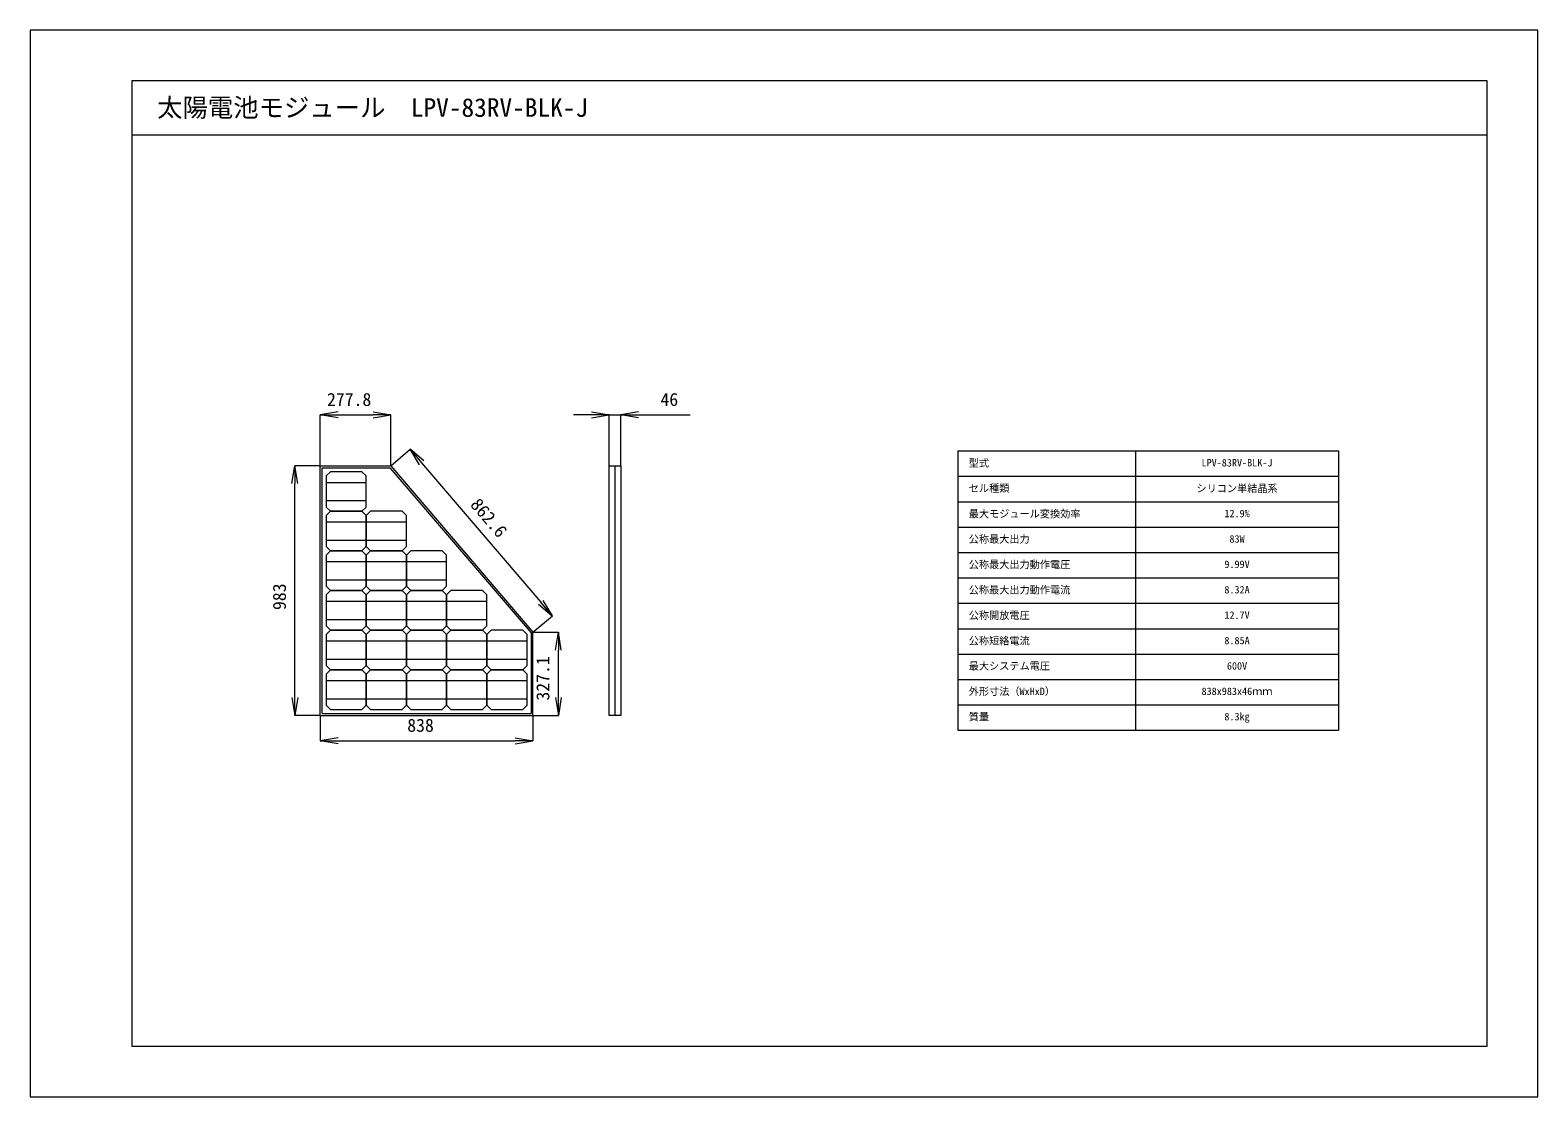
# Model space of a CAD drawing. Units: millimetres, scale not verified. Extents: x -2970 to 2970, y -2100 to 2100.
import ezdxf
from ezdxf.enums import TextEntityAlignment as Align

# ---------------------------------------------------------------- set-up
doc = ezdxf.new("R2010")
doc.units = ezdxf.units.MM
doc.header["$LTSCALE"] = 20
for name, color, linetype, lineweight in [('0-0_0', 7, 'Continuous', 18), ('0-2_用紙枠', 7, 'Continuous', 18), ('0-3_図面枠', 7, 'Continuous', 18)]:
    doc.layers.add(name, color=color, linetype=linetype, lineweight=lineweight)
doc.styles.add('ＭＳ ゴシック', font='')
doc.styles.get('ＭＳ ゴシック').set_extended_font_data('MS Gothic')

msp = doc.modelspace()

# ---------------------------------------------------------------- linework, layer by layer
at = {"layer": '0-0_0'}
for p, q in [((-1619.2, 596.56), (-1549.2, 584.89)), ((-759, 596.56), (-689, 584.89)), ((-1827, 385.01), (-1827, 585.25)), ((-1757, 573.22), (-1827, 584.89)), ((-1757, 584.89), (-1619.2, 584.89)), ((-1549.2, 385.01), (-1549.2, 585.25)), ((-759, 584.89), (-829, 584.89)), ((-689, 385.01), (-689, 585.25)), ((-689, 584.89), (-643, 584.89)), ((-643, 385.01), (-643, 585.25)), ((-573, 573.22), (-643, 584.89)), ((-573, 584.89), (-370.33, 584.89)), ((-1549.1, 384.97), (-1472.97, 450.01)), ((-1436.64, 388.98), (-1473.24, 449.78)), ((685, 443.39), (2185, 443.39)), ((685, 443.39), (685, -656.61)), ((1385, 443.39), (1385, -656.61)), ((2185, 443.39), (2185, -656.61)), ((-1938.67, 314.89), (-1927, 384.89)), ((-1827.13, 384.89), (-1927.36, 384.89)), ((-1819.22, -590.35), (-1819.22, 377.12)), ((-1549.2, 384.89), (-989, -271.01)), ((-1427.77, 396.56), (-958.43, -152.83)), ((-666.94, 384.89), (-666.94, -598.11)), ((-1927, -528.11), (-1927, 314.89)), ((-1803.73, 319.48), (-1646.46, 319.48)), ((685, 343.39), (2185, 343.39)), ((-1803.73, 247.55), (-1646.46, 247.55)), ((685, 243.39), (2185, 243.39)), ((-1803.73, 163.42), (-1646.46, 163.42)), ((-1645.41, 163.42), (-1488.16, 163.42)), ((685, 143.39), (2185, 143.39)), ((-1803.73, 91.49), (-1646.46, 91.49)), ((-1645.41, 91.49), (-1488.16, 91.49)), ((-1803.73, 7.36), (-1646.46, 7.36)), ((-1645.41, 7.36), (-1488.16, 7.36)), ((-1487.16, 7.36), (-1329.87, 7.36)), ((685, 43.39), (2185, 43.39)), ((685, -56.61), (2185, -56.61)), ((-1803.73, -64.58), (-1646.46, -64.58)), ((-1645.41, -64.58), (-1488.16, -64.58)), ((-1487.16, -64.58), (-1329.87, -64.58)), ((-1803.73, -148.7), (-1646.46, -148.7)), ((-1645.41, -148.7), (-1488.16, -148.7)), ((-1487.16, -148.7), (-1329.87, -148.7)), ((-1328.84, -148.7), (-1171.59, -148.7)), ((-949.56, -145.26), (-912.97, -206.06)), ((685, -156.61), (2185, -156.61)), ((-1803.73, -220.64), (-1646.46, -220.64)), ((-1645.41, -220.64), (-1488.16, -220.64)), ((-1487.16, -220.64), (-1329.87, -220.64)), ((-1328.84, -220.64), (-1171.59, -220.64)), ((-988.9, -270.93), (-912.69, -205.82)), ((-989, -598.11), (-989, -271.01)), ((-988.88, -271.01), (-888.64, -271.01)), ((-900.67, -341.01), (-889, -271.01)), ((685, -256.61), (2185, -256.61)), ((-1803.73, -304.76), (-1646.46, -304.76)), ((-1645.41, -304.76), (-1488.16, -304.76)), ((-1487.16, -304.76), (-1329.87, -304.76)), ((-1328.84, -304.76), (-1171.59, -304.76)), ((-1170.59, -304.76), (-1013.27, -304.76)), ((-889, -528.11), (-889, -341.01)), ((-1803.73, -376.7), (-1646.46, -376.7)), ((-1645.41, -376.7), (-1488.16, -376.7)), ((-1487.16, -376.7), (-1329.87, -376.7)), ((-1328.84, -376.7), (-1171.59, -376.7)), ((-1170.59, -376.7), (-1013.27, -376.7)), ((685, -356.61), (2185, -356.61)), ((-1803.73, -460.82), (-1646.46, -460.82)), ((-1645.41, -460.82), (-1488.16, -460.82)), ((-1487.16, -460.82), (-1329.87, -460.82)), ((-1328.84, -460.82), (-1171.59, -460.82)), ((-1170.59, -460.82), (-1013.27, -460.82)), ((685, -456.61), (2185, -456.61)), ((-1915.33, -528.11), (-1927, -598.11)), ((-1803.73, -532.76), (-1646.46, -532.76)), ((-1645.41, -532.76), (-1488.16, -532.76)), ((-1487.16, -532.76), (-1329.87, -532.76)), ((-1328.84, -532.76), (-1171.59, -532.76)), ((-1170.59, -532.76), (-1013.27, -532.76)), ((-877.33, -528.11), (-889, -598.11)), ((-1819.22, -590.35), (-996.76, -590.35)), ((685, -556.61), (2185, -556.61)), ((-1827.13, -598.11), (-1927.36, -598.11)), ((-1827, -598.11), (-989, -598.11)), ((-1827, -598.24), (-1827, -698.47)), ((-989, -598.24), (-989, -698.47)), ((-988.88, -598.11), (-888.64, -598.11)), ((-1757, -709.78), (-1827, -698.11)), ((-1757, -698.11), (-1059, -698.11)), ((-1059, -686.44), (-989, -698.11)), ((685, -656.61), (2185, -656.61))]:
    msp.add_line(p, q, dxfattribs=at)
for points in [[(-1757, 596.56), (-1827, 584.89), (-1757, 584.89)], [(-573, 596.56), (-643, 584.89), (-573, 584.89)], [(-1619.2, 573.22), (-1549.2, 584.89), (-1619.2, 584.89)], [(-759, 573.22), (-689, 584.89), (-759, 584.89)], [(-1418.9, 404.14), (-1473.24, 449.78), (-1427.77, 396.56)], [(-1915.33, 314.89), (-1927, 384.89), (-1927, 314.89)], [(-1827, -598.11), (-1827, 384.89), (-1549.2, 384.89)], [(-1819.22, 377.12), (-1552.96, 377.12), (-996.76, -272.42), (-996.76, -590.35)], [(-967.31, -160.41), (-912.97, -206.06), (-958.43, -152.83)], [(-877.33, -341.01), (-889, -271.01), (-889, -341.01)], [(-1938.67, -528.11), (-1927, -598.11), (-1927, -528.11)], [(-900.67, -528.11), (-889, -598.11), (-889, -528.11)], [(-1757, -686.44), (-1827, -698.11), (-1757, -698.11)], [(-1059, -709.78), (-989, -698.11), (-1059, -698.11)]]:
    msp.add_lwpolyline(points, dxfattribs=at)
for points in [[(-1645.67, 222.45), (-1645.67, 344.65), (-1662.72, 361.57), (-1786.89, 361.57), (-1803.94, 344.65), (-1803.94, 222.45), (-1786.89, 205.54), (-1662.72, 205.54)], [(-643, 384.89), (-643, -598.11), (-689, -598.11), (-689, 384.89)], [(-1645.67, 66.37), (-1645.67, 188.62), (-1662.72, 205.54), (-1786.89, 205.54), (-1803.94, 188.62), (-1803.94, 66.37), (-1786.89, 49.47), (-1662.72, 49.47)], [(-1487.39, 66.37), (-1487.39, 188.62), (-1504.37, 205.54), (-1628.61, 205.54), (-1645.67, 188.62), (-1645.67, 66.37), (-1628.61, 49.47), (-1504.37, 49.47)], [(-1645.67, -89.67), (-1645.67, 32.56), (-1662.72, 49.47), (-1786.89, 49.47), (-1803.94, 32.56), (-1803.94, -89.67), (-1786.89, -106.59), (-1662.72, -106.59)], [(-1487.39, -89.67), (-1487.39, 32.56), (-1504.37, 49.47), (-1628.61, 49.47), (-1645.67, 32.56), (-1645.67, -89.67), (-1628.61, -106.59), (-1504.37, -106.59)], [(-1329.04, -89.67), (-1329.04, 32.56), (-1346.12, 49.47), (-1470.32, 49.47), (-1487.39, 32.56), (-1487.39, -89.67), (-1470.32, -106.59), (-1346.12, -106.59)], [(-1645.67, -245.73), (-1645.67, -123.5), (-1662.72, -106.59), (-1786.89, -106.59), (-1803.94, -123.5), (-1803.94, -245.73), (-1786.89, -262.65), (-1662.72, -262.65)], [(-1487.39, -245.73), (-1487.39, -123.5), (-1504.37, -106.59), (-1628.61, -106.59), (-1645.67, -123.5), (-1645.67, -245.73), (-1628.61, -262.65), (-1504.37, -262.65)], [(-1329.04, -245.73), (-1329.04, -123.5), (-1346.12, -106.59), (-1470.32, -106.59), (-1487.39, -123.5), (-1487.39, -245.73), (-1470.32, -262.65), (-1346.12, -262.65)], [(-1170.77, -245.73), (-1170.77, -123.5), (-1187.85, -106.59), (-1312.04, -106.59), (-1329.04, -123.5), (-1329.04, -245.73), (-1312.04, -262.65), (-1187.85, -262.65)], [(-1645.67, -401.79), (-1645.67, -279.56), (-1662.72, -262.65), (-1786.89, -262.65), (-1803.94, -279.56), (-1803.94, -401.79), (-1786.89, -418.71), (-1662.72, -418.71)], [(-1487.39, -401.79), (-1487.39, -279.56), (-1504.37, -262.65), (-1628.61, -262.65), (-1645.67, -279.56), (-1645.67, -401.79), (-1628.61, -418.71), (-1504.37, -418.71)], [(-1329.04, -401.79), (-1329.04, -279.56), (-1346.12, -262.65), (-1470.32, -262.65), (-1487.39, -279.56), (-1487.39, -401.79), (-1470.32, -418.71), (-1346.12, -418.71)], [(-1170.77, -401.79), (-1170.77, -279.56), (-1187.85, -262.65), (-1312.04, -262.65), (-1329.04, -279.56), (-1329.04, -401.79), (-1312.04, -418.71), (-1187.85, -418.71)], [(-1012.5, -401.79), (-1012.5, -279.56), (-1029.55, -262.65), (-1153.72, -262.65), (-1170.77, -279.56), (-1170.77, -401.79), (-1153.72, -418.71), (-1029.55, -418.71)], [(-1645.67, -557.85), (-1645.67, -435.62), (-1662.72, -418.71), (-1786.89, -418.71), (-1803.94, -435.62), (-1803.94, -557.85), (-1786.89, -574.79), (-1662.72, -574.79)], [(-1487.39, -557.85), (-1487.39, -435.62), (-1504.37, -418.71), (-1628.61, -418.71), (-1645.67, -435.62), (-1645.67, -557.85), (-1628.61, -574.79), (-1504.37, -574.79)], [(-1329.04, -557.85), (-1329.04, -435.62), (-1346.12, -418.71), (-1470.32, -418.71), (-1487.39, -435.62), (-1487.39, -557.85), (-1470.32, -574.79), (-1346.12, -574.79)], [(-1170.77, -557.85), (-1170.77, -435.62), (-1187.85, -418.71), (-1312.04, -418.71), (-1329.04, -435.62), (-1329.04, -557.85), (-1312.04, -574.79), (-1187.85, -574.79)], [(-1012.5, -557.85), (-1012.5, -435.62), (-1029.55, -418.71), (-1153.72, -418.71), (-1170.77, -435.62), (-1170.77, -557.85), (-1153.72, -574.79), (-1029.55, -574.79)]]:
    msp.add_lwpolyline(points, close=True, dxfattribs=at)
at = {"layer": '0-2_用紙枠'}
msp.add_lwpolyline([(-2970, -2100), (2970, -2100), (2970, 2100), (-2970, 2100)], close=True, dxfattribs=at)
at = {"layer": '0-3_図面枠'}
msp.add_line((2770, 1686.78), (-2570, 1686.78), dxfattribs=at)
msp.add_lwpolyline([(2770, -1900), (2770, 1900), (-2570, 1900), (-2570, -1900)], close=True, dxfattribs=at)

# ---------------------------------------------------------------- texts
at = {"layer": '0-0_0', "style": 'ＭＳ ゴシック'}
for s, height, p in [('277.8', 51.32, (-1800.46, 604.89)), ('46', 51.32, (-486.58, 604.89)), ('  型式', 29.33, (688, 371.91)), ('LPV-83RV-BLK-J', 29.33, (1645, 373.39)), ('  セル種類', 29.33, (688, 272.93)), ('シリコン単結晶系', 29.33, (1625, 272.25)), ('  最大モジュール変換効率', 29.33, (688, 172.25)), ('12.9%', 29.33, (1735, 173.39)), ('  公称最大出力', 29.33, (688, 72.48)), ('83W', 29.33, (1755, 73.39)), ('  公称最大出力動作電圧', 29.33, (688, -27.41)), ('9.99V', 29.33, (1735, -26.61)), ('  公称最大出力動作電流', 29.33, (688, -127.41)), ('8.32A', 29.33, (1735, -126.61)), ('  公称開放電圧', 29.33, (688, -227.52)), ('12.7V', 29.33, (1735, -226.61)), ('  公称短絡電流', 29.33, (688, -327.75)), ('8.85A', 29.33, (1735, -326.61)), ('  最大システム電圧', 29.33, (688, -427.07)), ('600V', 29.33, (1745, -426.61)), ('  外形寸法（WxHxD）', 29.33, (688, -526.95)), ('838x983x46ｍｍ', 29.33, (1645, -526.61)), ('  質量', 29.33, (688, -626.95)), ('8.3㎏', 29.33, (1735, -626.27)), ('838', 51.32, (-1484.36, -678.11))]:
    msp.add_text(s, height=height, dxfattribs=at).set_placement(p, align=Align.BOTTOM_LEFT)
for s, rotation, p in [('862.6', 310.507, (-1250.49, 219.83)), ('983', 90, (-1947, -183.17)), ('327.1', 90, (-909, -539.76))]:
    msp.add_text(s, height=51.32, rotation=rotation, dxfattribs=at).set_placement(p, align=Align.BOTTOM_LEFT)
at = {"layer": '0-3_図面枠', "style": 'ＭＳ ゴシック'}
msp.add_text('太陽電池モジュール\u3000LPV-83RV-BLK-J', height=73.31, dxfattribs=at).set_placement((-2470, 1736.78), align=Align.BOTTOM_LEFT)

doc.saveas('drawing.dxf')
